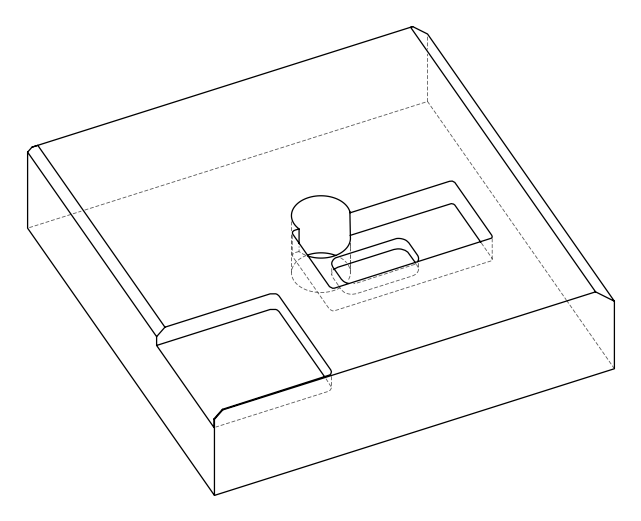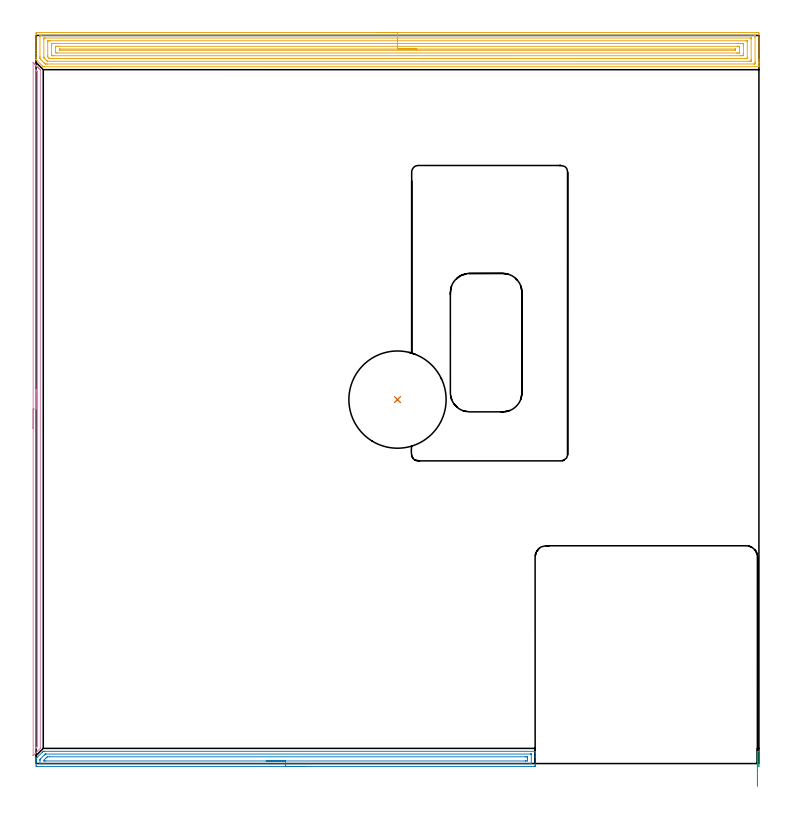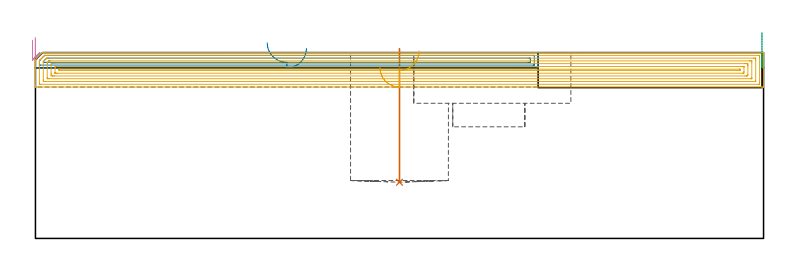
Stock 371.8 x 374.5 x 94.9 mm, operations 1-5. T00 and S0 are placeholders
(PLAN: 8 operations, 4 tool changes, 178.8 min)
(1 INDEXABLE_INSERT_DRILL_BLIND_HOLE_FROM_SOLID | STEP1POCKET | NXT0302_038 | 0.27 min | 128790 mm3)
(2 AREA_MILL | FG_CHAMFER_SURFACE | UGT0205_001 | 6.35 min | 7955 mm3)
(3 AREA_MILL_1 | FG_CHAMFER_SURFACE_1 | UGT0205_001 | 0.22 min | 166 mm3)
(4 AREA_MILL_2 | FG_CHAMFER_SURFACE_2 | UGT0205_001 | 5.8 min | 2480 mm3)
(5 AREA_MILL_3 | FG_CHAMFER_SURFACE_3 | UGT0205_001 | 21.02 min | 57510 mm3)
(6 MILL_RECTANGULAR_POCKET | POCKET_RECTANGULAR_STRAIGHT | NXT0201_008 | Follow Part, ap 1.5, ae 75% | 101.9 min | 299242 mm3)
(7 MILL_RECTANGULAR_POCKET_1 | POCKET_RECTANGULAR_STRAIGHT_1 | UGT0201_100 | Follow Part, ap 4.5, ae 75% | 1.69 min | 30421 mm3)
(8 MILL_SLOT | SLOT_PARTIAL_RECTANGULAR | NXT0201_013 | Follow Part, ap 2.5, ae 75% | 41.58 min | 228674 mm3)
(TOOL NXT0302_038 | Index. Insert Drill 50mm [880-D5000L50-04] | D50 PA176 FL200 Z2)
(TOOL UGT0205_001 | Chamfer Mill 20 x 3 x 45 deg. | D20 FL50 Z2)
(TOOL NXT0201_008 | ENDMILL 6mm [2P460-0600-NA 1630] | D6 FL26 Z6)
(TOOL UGT0201_100 | End Mill 18 mm | D18 FL22 Z2)
(TOOL NXT0201_013 | ENDMILL 10mm | D10 FL30 Z4)
(OP 1 INDEXABLE_INSERT_DRILL_BLIND_HOLE_FROM_SOLID)
G17 G21 G94 G90
T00 M6
G54
G17 G0 G90 X185.9 Y187.2 S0 M3
G43 Z104.9 H1
G94 G81 G98 Z28.7 F250. R96.9
G80
M5
M2
(OP 2 AREA_MILL)
G17 G21 G94 G90
T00 M6
G54
G17 G0 G90 X138.35 Y-1.5 S1061 M3
G43 Z104.9 H0
Z97.1
G94 G1 X138.312 Z96.228 F250.
X138.198 Z95.364
X138.009 Z94.512
X137.747 Z93.68
X137.413 Z92.874
X137.01 Z92.1
X136.541 Z91.364
X136.01 Z90.672
X135.421 Z90.029
X134.778 Z89.44
X134.086 Z88.909
X133.35 Z88.44
X132.576 Z88.037
X131.77 Z87.703
X130.938 Z87.441
X130.086 Z87.252
X129.222 Z87.138
X128.35 Z87.1
X0.617
X0.223 Y-1.495 Z87.102
X0.01 Y-1.491 Z87.104
X0. Y-1.109 Z87.486
Y0.312 Z88.909
Y1.523 Z90.117
Y2.338 Z90.937
Y2.4 Z90.998
X0.001 Y2.591 Z91.188
X0.021 Y2.622 Z91.22
X0.617 Y3.217 Z91.816
X3.296 Y5.896 Z94.496
X3.679 Y6.275 Z94.875
X3.7 Y6.293 Z94.893
X4.189 Y6.3 Z94.9
X256.53
X256.69 Y6.298 Z94.888
X256.697 Y6.154 Z94.746
X256.7 Y6.002 Z94.602
Y5.699 Z94.298
Y5.031 Z93.626
Y3.821 Z92.417
Y3.277 Z91.871
Y-0.837 Z87.76
X256.696 Y-1.109 Z87.488
X256.69 Y-1.492 Z87.105
X256.478 Y-1.496 Z87.102
X256.083 Y-1.5 Z87.1
X128.35
Y-0.086 Z88.514
X2.403 Y-0.085 Z88.515
X2.253 Y-0.084 Z88.516
X2.049 Y-0.079 Z88.521
X2.009 Y-0.076 Z88.524
X2.005 Y-0.048 Z88.552
X2.003 Y-0.017 Z88.583
X2. Y0.164 Z88.764
X2.002 Y1.523 Z90.123
X2.006 Y1.913 Z90.513
X2.016 Y2.154 Z90.754
X2.252 Y2.4 Z91.
X2.326 Y2.476 Z91.076
X2.403 Y2.553 Z91.153
X4.189 Y4.34 Z92.94
X4.54 Y4.687 Z93.287
X4.725 Y4.866 Z93.466
X4.74 Y4.878 Z93.478
X4.758 Y4.881 Z93.481
X4.803 Y4.884 Z93.484
X4.897 Y4.885 Z93.485
X5.083 Y4.886 Z93.486
X254.297 Y4.885 Z93.485
X254.447 Y4.884 Z93.484
X254.65 Y4.879 Z93.479
X254.691 Y4.876 Z93.476
X254.695 Y4.848 Z93.448
X254.697 Y4.816 Z93.416
X254.699 Y4.636 Z93.236
Y0.118 Z88.718
X254.695 Y0.013 Z88.613
X254.69 Y-0.057 Z88.543
X254.684 Y-0.079 Z88.521
X254.148 Y-0.085 Z88.515
X128.35 Y-0.086 Z88.514
Y1.328 Z89.928
X5.083 Y1.329 Z89.929
X4.384 Y1.332 Z89.932
X4.189 Y1.336 Z89.936
X4.01 Y1.343 Z89.943
X4.009 Y1.523 Z90.123
X4.01 Y1.699 Z90.299
X4.189 Y1.887 Z90.487
X4.889 Y2.59 Z91.19
X5.083 Y2.783 Z91.383
X5.333 Y3.031 Z91.631
X5.585 Y3.277 Z91.877
X5.784 Y3.466 Z92.066
X6.869 Y3.471 Z92.071
X251.617
X252.316 Y3.468 Z92.068
X252.51 Y3.464 Z92.064
X252.69 Y3.457 Z92.057
X252.695 Y3.277 Z91.877
X252.699 Y3.092 Z91.692
X252.7 Y2.4 Z91.
Y2.214 Z90.814
X252.695 Y1.523 Z90.123
X252.693 Y1.344 Z89.944
X252.51 Y1.336 Z89.936
X251.814 Y1.33 Z89.93
X251.617 Y1.329 Z89.929
X128.35 Y1.328 Z89.928
X127.478 Z89.967
X126.613 Z90.08
X125.762 Z90.269
X124.93 Z90.532
X124.124 Z90.865
X123.35 Z91.268
X122.614 Z91.737
X121.922 Z92.268
X121.279 Z92.857
X120.69 Z93.501
X120.158 Z94.193
X119.69 Z94.928
X119.287 Z95.702
X118.953 Z96.508
X118.691 Z97.34
X118.502 Z98.192
X118.388 Z99.057
X118.35 Z99.928
G0 Z104.9
M5
M2
(OP 3 AREA_MILL_1)
G17 G21 G94 G90
T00 M6
G54
G17 G0 G90 X371. Y-11.742 S1061 M3
G43 Z104.9 H0
Z91.
G94 G1 Y-11.099 Z90.411 F250.
Y-10.407 Z89.88
Y-9.671 Z89.411
Y-8.897 Z89.008
Y-8.091 Z88.674
Y-7.259 Z88.412
Y-6.408 Z88.223
Y-5.543 Z88.109
Y-4.671 Z88.071
Y-3.8 Z88.109
Y-2.935 Z88.223
Y-2.083 Z88.412
Y-1.251 Z88.674
Y-0.445 Z89.008
Y0.329 Z89.411
Y1.065 Z89.879
Y1.757 Z90.41
Y2.4 Z91.
Y5.944 Z94.543
X371.01 Y6.293 Z94.893
X371.4 Y6.3 Z94.9
X371.771 Y6.293 Z94.893
X371.79 Y6.261 Z94.86
X371.8 Y6.129 Z94.728
Y-0.309 Z88.291
X371.796 Y-1.109 Z87.486
X371.793 Y-1.49 Z87.104
X371.784 Y-1.492 Z87.103
X371.4 Y-1.497
X371.016 Y-1.492
X371.007 Y-1.49 Z87.104
X371.004 Y-1.109 Z87.486
X371. Y-0.154 Z88.446
Y2.4 Z91.
Y2.989 Z91.643
Y3.52 Z92.335
Y3.989 Z93.071
Y4.392 Z93.845
Y4.726 Z94.651
Y4.988 Z95.483
Y5.177 Z96.334
Y5.291 Z97.199
Y5.329 Z98.071
Y5.291 Z98.942
Y5.177 Z99.807
Y4.988 Z100.659
Y4.726 Z101.491
Y4.392 Z102.297
Y3.989 Z103.071
Y3.521 Z103.807
Y2.99 Z104.499
Y2.4 Z105.142
M5
M2
(OP 4 AREA_MILL_2)
G17 G21 G94 G90
T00 M6
G54
G17 G0 G90 X-1.5 Y172.35 S1061 M3
G43 Z104.9 H0
Z101.2
G94 G1 Y172.388 Z100.328 F250.
Y172.502 Z99.464
Y172.691 Z98.612
Y172.953 Z97.78
Y173.287 Z96.974
Y173.69 Z96.2
Y174.159 Z95.464
Y174.69 Z94.772
Y175.279 Z94.129
Y175.922 Z93.54
Y176.614 Z93.008
Y177.35 Z92.54
Y178.124 Z92.137
Y178.93 Z91.803
Y179.762 Z91.541
Y180.614 Z91.352
Y181.478 Z91.238
Y182.35 Z91.2
Y360.341
X-1.497 Y360.587 Z91.202
X-1.496 Y360.588 Z91.203
X-1.486 Y360.587 Z91.213
X-1.237 Y360.337 Z91.463
X-1.189 Y360.289 Z91.511
X-0.98 Y360.081 Z91.717
X-0.891 Y359.991 Z91.808
X-0.773 Y359.874 Z91.926
X-0.684 Y359.786 Z92.012
X-0.594 Y359.694 Z92.106
X-0.48 Y359.58 Z92.219
X-0.389 Y359.491 Z92.307
X-0.296 Y359.396 Z92.403
X-0.187 Y359.287 Z92.513
X-0.093 Y359.195 Z92.603
X0.002 Y359.099 Z92.701
X0.107 Y358.994 Z92.806
X0.202 Y358.9 Z92.898
X0.299 Y358.801 Z92.999
X0.4 Y358.7 Z93.1
X0.498 Y358.604 Z93.194
X0.597 Y358.504 Z93.296
X0.694 Y358.407 Z93.393
X0.793 Y358.309 Z93.489
X0.894 Y358.206 Z93.594
X0.987 Y358.113 Z93.687
X1.089 Y358.013 Z93.785
X1.192 Y357.909 Z93.891
X1.28 Y357.82 Z93.98
X1.384 Y357.718 Z94.08
X1.489 Y357.611 Z94.189
X1.574 Y357.526 Z94.273
X1.68 Y357.422 Z94.376
X1.788 Y357.313 Z94.486
X2.123 Y356.978 Z94.821
X2.137 Y356.963 Z94.834
X2.209 Y356.887 Z94.886
X2.2 Y356.424 Z94.9
Y8.279
X2.201 Y7.805 Z94.88
X2.137 Y7.736 Z94.834
X0.894 Y6.494 Z93.594
X-0.389 Y5.211 Z92.31
X-1.337 Y4.262 Z91.361
X-1.423 Y4.179 Z91.275
X-1.491 Y4.115 Z91.205
X-1.499 Y4.224 Z91.201
X-1.5 Y4.262 Z91.2
Y182.35
X-0.086 Z92.614
Y356.421
X-0.08 Y356.633 Z92.62
X-0.075 Y356.714 Z92.625
X-0.022 Y356.668 Z92.678
X0.036 Y356.613 Z92.736
X0.23 Y356.421 Z92.93
X0.512 Y356.137 Z93.212
X0.674 Y355.97 Z93.374
X0.779 Y355.859 Z93.479
X0.782 Y355.755 Z93.482
X0.786 Y355.536 Z93.486
Y9.172
X0.782 Y8.948 Z93.482
X0.779 Y8.843 Z93.479
X0.696 Y8.753 Z93.396
X0.511 Y8.563 Z93.211
X0.23 Y8.279 Z92.93
X0.068 Y8.117 Z92.768
X-0.028 Y8.024 Z92.672
X-0.057 Y7.998 Z92.643
X-0.079 Y7.983 Z92.621
X-0.082 Y8.069 Z92.618
X-0.086 Y8.272 Z92.614
Y182.35
Y183.222 Z92.652
Y184.087 Z92.766
Y184.938 Z92.955
Y185.77 Z93.217
Y186.576 Z93.551
Y187.35 Z93.954
Y188.086 Z94.423
Y188.778 Z94.954
Y189.421 Z95.543
Y190.01 Z96.186
Y190.542 Z96.878
Y191.01 Z97.614
Y191.413 Z98.388
Y191.747 Z99.194
Y192.009 Z100.026
Y192.198 Z100.878
Y192.312 Z101.743
Y192.35 Z102.614
G0 Z104.9
M5
M2
(OP 5 AREA_MILL_3)
G17 G21 G94 G90
T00 M6
G54
G17 G0 G90 X175.9 Y376. S1061 M3
G43 Z104.9 H0
Z87.3
G94 G1 X175.938 Z86.428 F250.
X176.052 Z85.563
X176.241 Z84.712
X176.503 Z83.88
X176.837 Z83.074
X177.24 Z82.3
X177.709 Z81.564
X178.24 Z80.872
X178.829 Z80.229
X179.472 Z79.639
X180.164 Z79.108
X180.9 Z78.64
X181.674 Z78.237
X182.48 Z77.903
X183.312 Z77.641
X184.164 Z77.452
X185.028 Z77.338
X185.9 Z77.3
X370.745
X371.188 Y375.999 Z77.301
X371.625 Y375.995 Z77.303
X371.79 Y375.992 Z77.306
X371.8 Y375.564 Z77.734
Y362.081 Z91.214
Y361.478 Z91.817
Y360.924 Z92.372
Y360.597 Z92.699
Y360.044 Z93.252
Y359.717 Z93.578
Y359.062 Z94.237
Y358.694 Z94.605
X371.79 Y358.421 Z94.878
X371.724 Y358.412 Z94.888
X371.685 Y358.407 Z94.893
X4.184 Y358.4 Z94.9
X3.705 Z94.885
X3.525 Y358.574 Z94.724
X0.315 Y361.784 Z91.514
X0.18 Y361.918 Z91.379
X0.017 Y362.085 Z91.213
X0.004 Y362.107 Z91.191
X0.001 Y362.138 Z91.161
X0. Y362.151 Z91.148
Y363.238 Z90.056
Y365.326 Z87.971
Y366.731 Z86.564
Y375.287 Z78.01
X0.004 Y375.564 Z77.734
X0.01 Y375.992 Z77.306
X0.175 Y375.995 Z77.303
X0.613 Y376. Z77.3
X185.9
Y374.586 Z78.714
X369.402 Y374.585 Z78.715
X369.502 Y374.584 Z78.716
X369.762 Y374.579 Z78.721
X369.79 Y374.494 Z78.806
X369.796 Y374.294 Z79.006
X369.799 Y373.803 Z79.497
X369.8 Y373.41 Z79.89
Y361.085 Z92.215
X369.799 Y360.597 Z92.703
X369.796 Y360.209 Z93.091
X369.785 Y359.828 Z93.472
X369.402 Y359.823 Z93.477
X369.295 Y359.822 Z93.478
X5.871 Y359.814 Z93.486
X5.077 Y359.815 Z93.485
X4.976 Y359.816 Z93.484
X4.782 Y359.821 Z93.479
X4.725 Y359.837 Z93.463
X4.591 Y359.966 Z93.334
X4.425 Y360.127 Z93.173
X4.184 Y360.365 Z92.935
X3.952 Y360.597 Z92.703
X3.072 Y361.478 Z91.822
X2.398 Y362.153 Z91.147
X2.199 Y362.358 Z90.942
X2.01 Y362.557 Z90.743
X2.004 Y362.747 Z90.553
X2.001 Y363.238 Z90.062
X2. Y363.631 Z89.669
X2.001 Y373.803 Z79.497
X2.003 Y374.193 Z79.107
X2.011 Y374.579 Z78.721
X2.398 Y374.584 Z78.716
X2.498 Y374.585 Z78.715
X185.9 Y374.586 Z78.714
Y373.172 Z80.128
X367.616 Y373.171 Z80.129
X367.7 Y373.17 Z80.13
X367.766 Y373.167 Z80.133
X367.782 Y373.165 Z80.135
X367.79 Y373.154 Z80.146
X367.793 Y373.104 Z80.196
X367.798 Y372.922 Z80.378
X367.8 Y372.741 Z80.559
Y362.176 Z91.124
X367.798 Y361.478 Z91.822
X367.796 Y361.3 Z92.
X367.79 Y361.242 Z92.058
X367.738 Y361.24 Z92.06
X367.616 Y361.238 Z92.062
X366.968 Y361.235 Z92.065
X366.723
X5.97 Y361.229 Z92.071
X5.886 Y361.23 Z92.07
X5.819 Y361.233 Z92.067
X5.779 Y361.235 Z92.065
X5.752 Y361.259 Z92.041
X5.526 Y361.478 Z91.822
X5.077 Y361.922 Z91.378
X4.641 Y362.358 Z90.942
X4.184 Y362.815 Z90.485
X4.081 Y362.923 Z90.377
X4.032 Y362.978 Z90.322
X4.01 Y363.007 Z90.293
X4.007 Y363.057 Z90.243
X4.002 Y363.238 Z90.062
X4. Y363.42 Z89.88
Y372.224 Z81.076
X4.002 Y372.922 Z80.378
X4.004 Y373.1 Z80.2
X4.009 Y373.159 Z80.141
X4.059 Y373.165 Z80.135
X4.184 Y373.167 Z80.133
X4.825 Y373.171 Z80.129
X185.9 Y373.172 Z80.128
Y371.757 Z81.543
X365.226
X365.671 Y371.755 Z81.545
X365.77 Y371.752 Z81.548
X365.785 Y371.751 Z81.549
X365.79 Y371.738 Z81.562
X365.795 Y371.689 Z81.611
X365.798 Y371.59 Z81.71
X365.8 Y371.191 Z82.109
Y363.238 Z90.062
X365.796 Y362.813 Z90.487
X365.793 Y362.707 Z90.593
X365.79 Y362.66 Z90.64
X365.733 Y362.656 Z90.644
X365.531 Y362.653 Z90.647
X364.937 Y362.65 Z90.65
X364.641 Y362.649 Z90.651
X7.756 Y362.643 Z90.657
X7.154 Y362.645 Z90.655
X6.863 Y362.648 Z90.652
X6.827 Y362.65 Z90.65
X6.788 Y362.673 Z90.627
X6.703 Y362.753 Z90.547
X6.537 Y362.916 Z90.384
X6.218 Y363.238 Z90.062
X6.01 Y363.453 Z89.847
X6. Y364.119 Z89.181
Y371.162 Z82.138
X6.004 Y371.587 Z81.713
X6.007 Y371.693 Z81.607
X6.01 Y371.741 Z81.559
X6.059 Y371.75 Z81.55
X6.263 Y371.753 Z81.547
X6.863 Y371.757 Z81.543
X7.152
X185.9
Y370.343 Z82.957
X362.258
X363.092 Y370.34 Z82.96
X363.151 Y370.336 Z82.964
X363.79 Y370.281 Z83.019
X363.799 Y369.643 Z83.657
X363.8 Y365.24 Z88.06
X363.799 Y364.999 Z88.301
X363.796 Y364.363 Z88.937
X363.79 Y364.119 Z89.181
X363.202 Y364.069 Z89.231
X363.151 Y364.067 Z89.233
X362.314 Y364.064 Z89.236
X362.258
X9.542 Y364.057 Z89.243
X8.708 Y364.06 Z89.24
X8.649 Y364.064 Z89.236
X8.01 Y364.119 Z89.181
X8.002 Y364.757 Z88.543
X8. Y369.16 Z84.14
X8.001 Y369.401 Z83.899
X8.004 Y370.037 Z83.263
X8.01 Y370.281 Z83.019
X8.593 Y370.337 Z82.963
X8.649 Y370.339 Z82.961
X9.479 Y370.343 Z82.957
X9.542
X185.9
Y368.929 Z84.371
X360.952 Y368.928 Z84.372
X361.365 Y368.926 Z84.374
X361.77 Y368.922 Z84.378
X361.79 Y368.521 Z84.779
X361.798 Y368.094 Z85.206
X361.8 Y365.879 Z87.421
Y365.665 Z87.635
X361.798 Y365.558 Z87.742
X361.794 Y365.505 Z87.795
X361.79 Y365.484 Z87.816
X361.768 Y365.482 Z87.818
X361.365 Y365.479 Z87.821
X360.879 Y365.478 Z87.822
X360.472
X10.848 Y365.472 Z87.828
X10.435 Y365.474 Z87.826
X10.031 Y365.478 Z87.822
X10.01 Y365.879 Z87.421
X10.002 Y366.306 Z86.994
X10. Y368.521 Z84.779
Y368.735 Z84.565
X10.002 Y368.842 Z84.458
X10.006 Y368.895 Z84.405
X10.009 Y368.918 Z84.382
X10.027 Y368.923 Z84.377
X10.435 Y368.927 Z84.373
X10.914 Y368.929 Z84.371
X11.328
X185.9
Y367.515 Z85.785
X359.579 Y367.514 Z85.786
X359.708 Y367.513 Z85.787
X359.765 Y367.51 Z85.79
X359.788 Y367.508 Z85.792
X359.793 Y367.497 Z85.803
X359.796 Y367.48 Z85.82
X359.799 Y367.423 Z85.877
X359.798 Y367.094 Z86.206
X359.795 Y366.984 Z86.316
X359.79 Y366.912 Z86.388
X359.786 Y366.898 Z86.402
X359.774 Y366.896 Z86.404
X359.736 Y366.894 Z86.406
X359.579 Y366.892 Z86.408
X359.445
X12.221 Y366.886 Z86.414
X12.092 Y366.887 Z86.413
X12.035 Y366.89 Z86.41
X12.012 Y366.893 Z86.407
X12.007 Y366.903 Z86.397
X12.004 Y366.921 Z86.379
X12.001 Y366.977 Z86.323
X12.002 Y367.053 Z86.247
X12.016 Y367.508 Z85.792
X12.19 Y367.514 Z85.786
X12.221
X185.9 Y367.515 Z85.785
X186.772 Z85.823
X187.637 Z85.937
X188.488 Z86.126
X189.32 Z86.388
X190.126 Z86.722
X190.9 Z87.125
X191.636 Z87.594
X192.328 Z88.125
X192.971 Z88.714
X193.56 Z89.357
X194.092 Z90.049
X194.56 Z90.785
X194.963 Z91.559
X195.297 Z92.365
X195.559 Z93.197
X195.748 Z94.049
X195.862 Z94.914
X195.9 Z95.785
G0 Z104.9
M5
M2
